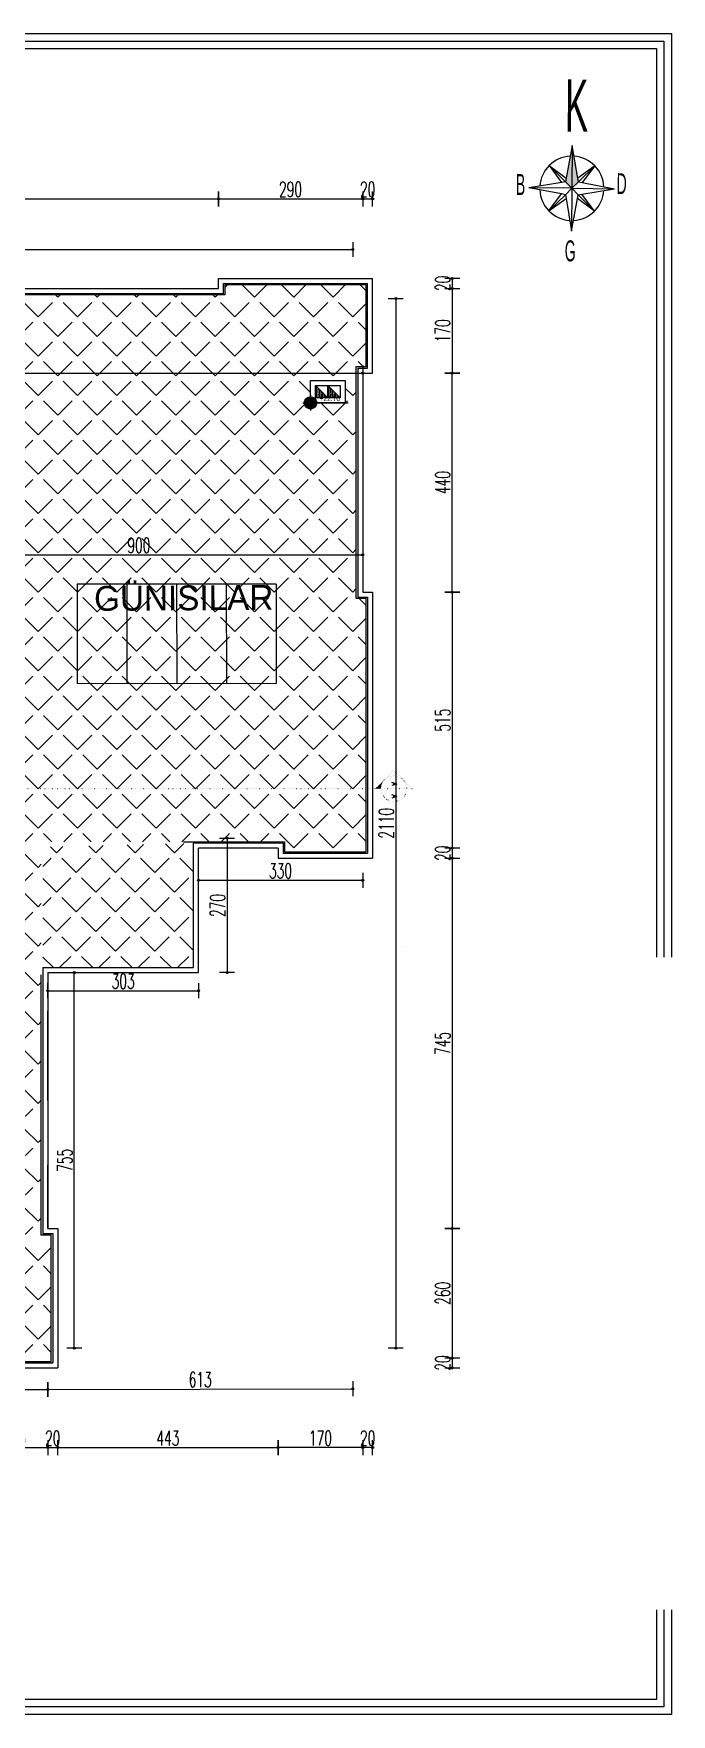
# Model space of a CAD drawing. Header units: millimetres. Extents: x -16104 to 67872, y -88009 to 12107.
# Drawn here: x 37768 to 39050, y -8330 to -4952 of the extents above; entities that cross this region are included whole.
import ezdxf
from ezdxf.enums import TextEntityAlignment as Align

# ---------------------------------------------------------------- set-up
doc = ezdxf.new("R2010")
doc.units = ezdxf.units.MM
doc.linetypes.add('ACAD_ISO07W100', pattern=[3, 0, -3])
doc.layers.get('0').update_dxf_attribs({"color": 241})
for name, color, linetype, lineweight in [('AKS', 1, 'ACAD_ISO07W100', 5), ('baca', 46, 'Continuous', 5), ('balkon', 6, 'Continuous', 5), ('c05', 32, 'Continuous', 13), ('duvar', 123, 'Continuous', 25), ('KOTLAR', 5, 'Continuous', 20), ('MEKAN ADI', 31, 'Continuous', 5), ('OLCU', 54, 'Continuous', 13), ('PAFTA ADI', 41, 'Continuous', 5), ('pencere', 5, 'Continuous', 5), ('SıVA', 40, 'Continuous', 9), ('TARAMA', 8, 'Continuous', 15), ('YAZI', 22, 'Continuous', 18), ('ÇİZGİ', 253, 'Continuous', 18)]:
    doc.layers.add(name, color=color, linetype=linetype, lineweight=lineweight)
doc.styles.add('DIM', font='Txttw.shx', dxfattribs={"width": 0.6})
doc.styles.add('DIMENSIONS', font='simplex', dxfattribs={"width": 0.8})
doc.styles.add('MEKAN ADI', font='stylu.ttf', dxfattribs={"width": 0.5, "height": 25})
doc.styles.add('TSIMPLEX', font='tsimplex', dxfattribs={"width": 0.8})
doc.dimstyles.new('50', dxfattribs={"dimscale": 0, "dimtxt": 30, "dimasz": 1, "dimexe": 0, "dimexo": 2, "dimgap": 4, "dimtad": 1, "dimdec": 0, "dimzin": 0, "dimdsep": 46, "dimtxsty": 'DIM', "dimblk1": 'DOT', "dimblk2": 'DOT', "dimsah": 1, "dimcen": 1.5, "dimdle": 3, "dimse1": 1, "dimse2": 1, "dimclrd": 256, "dimclre": 9, "dimclrt": 256, "dimadec": 0, "dimazin": 0, "dimtfac": 0.24, "dimtdec": 0, "dimtix": 1, "dimtmove": 2, "dimatfit": 3, "dimldrblk": 'DOT', "dimfxl": 0, "dimtolj": 1, "dimtzin": 15, "dimarcsym": 0})

# ---------------------------------------------------------------- blocks, each defined once
blk = doc.blocks.new('DOT')
for p, q in [((-2, 0), (0, 0)), ((0, 15), (0, -15)), ((2, 0), (0, 0))]:
    blk.add_line(p, q)
blk.add_circle((0, 0), 2)
blk = doc.blocks.new('*D1062')
at = {"layer": 'Defpoints', "color": 0, "transparency": 16777216}
for p in [(37661.6, -7759.1), (37796.6, -7759.1), (37796.6, -7794.1)]:
    blk.add_point(p, dxfattribs=at)
at = {"layer": 'OLCU', "lineweight": -2, "transparency": 16777216}
blk.add_line((37662.6, -7794.1), (37795.6, -7794.1), dxfattribs=at)
at = {"layer": 'OLCU', "lineweight": -2, "transparency": 16777216, "rotation": 180}
blk.add_blockref('DOT', (37661.6, -7794.1), dxfattribs=at)
at = {"layer": 'OLCU', "lineweight": -2, "transparency": 16777216}
blk.add_blockref('DOT', (37796.6, -7794.1), dxfattribs=at)
at = {"layer": 'OLCU', "transparency": 16777216, "insert": (37729.1, -7775.1), "char_height": 30, "attachment_point": 5, "style": 'DIM'}
blk.add_mtext('\\A1;135', dxfattribs=at)
blk = doc.blocks.new('*D1063')
at = {"layer": 'Defpoints', "color": 0, "transparency": 16777216}
for p in [(38574.6, -6609.6), (38609.6, -7354.1), (38609.6, -7354.1)]:
    blk.add_point(p, dxfattribs=at)
at = {"layer": 'OLCU', "lineweight": -2, "transparency": 16777216}
blk.add_line((38609.6, -6610.6), (38609.6, -7353.1), dxfattribs=at)
for p, rotation in [((38609.6, -6609.6), 90), ((38609.6, -7354.1), 270)]:
    blk.add_blockref('DOT', p, dxfattribs=dict(at, rotation=rotation))
at = {"layer": 'OLCU', "transparency": 16777216, "insert": (38590.6, -6981.8), "char_height": 30, "attachment_point": 5, "rotation": 90, "style": 'DIM'}
blk.add_mtext('\\A1;745', dxfattribs=at)
blk = doc.blocks.new('*D1064')
at = {"layer": 'Defpoints', "color": 0, "transparency": 16777216}
for p in [(36329.6, -5284.6), (38139.6, -5284.6), (38139.6, -5319.6)]:
    blk.add_point(p, dxfattribs=at)
at = {"layer": 'OLCU', "lineweight": -2, "transparency": 16777216}
blk.add_line((36330.6, -5284.6), (38138.6, -5284.6), dxfattribs=at)
at = {"layer": 'OLCU', "lineweight": -2, "transparency": 16777216, "rotation": 180}
blk.add_blockref('DOT', (36329.6, -5284.6), dxfattribs=at)
at = {"layer": 'OLCU', "lineweight": -2, "transparency": 16777216}
blk.add_blockref('DOT', (38139.6, -5284.6), dxfattribs=at)
at = {"layer": 'OLCU', "transparency": 16777216, "insert": (37234.6, -5265.6), "char_height": 30, "attachment_point": 5, "style": 'DIM'}
blk.add_mtext('\\A1;1810', dxfattribs=at)
blk = doc.blocks.new('*D1070')
at = {"layer": 'Defpoints', "color": 0, "transparency": 16777216}
for p in [(38429.6, -7694.1), (38449.6, -7694.1), (38429.6, -7794.1)]:
    blk.add_point(p, dxfattribs=at)
at = {"layer": 'OLCU', "lineweight": -2, "transparency": 16777216}
for p, q in [((38428.6, -7794.1), (38427.6, -7794.1)), ((38449.6, -7794.1), (38429.6, -7794.1)), ((38450.6, -7794.1), (38451.6, -7794.1))]:
    blk.add_line(p, q, dxfattribs=at)
blk.add_blockref('DOT', (38429.6, -7794.1), dxfattribs=at)
at = {"layer": 'OLCU', "lineweight": -2, "transparency": 16777216, "rotation": 180}
blk.add_blockref('DOT', (38449.6, -7794.1), dxfattribs=at)
at = {"layer": 'OLCU', "transparency": 16777216, "insert": (38439.6, -7775.1), "char_height": 30, "attachment_point": 5, "style": 'DIM'}
blk.add_mtext('\\A1;20', dxfattribs=at)
blk = doc.blocks.new('*D1071')
at = {"layer": 'Defpoints', "color": 0, "transparency": 16777216}
for p in [(38259.6, -7694.1), (38429.6, -7694.1), (38259.6, -7794.1)]:
    blk.add_point(p, dxfattribs=at)
at = {"layer": 'OLCU', "lineweight": -2, "transparency": 16777216}
blk.add_line((38428.6, -7794.1), (38260.6, -7794.1), dxfattribs=at)
at = {"layer": 'OLCU', "lineweight": -2, "transparency": 16777216, "rotation": 180}
blk.add_blockref('DOT', (38259.6, -7794.1), dxfattribs=at)
at = {"layer": 'OLCU', "lineweight": -2, "transparency": 16777216}
blk.add_blockref('DOT', (38429.6, -7794.1), dxfattribs=at)
at = {"layer": 'OLCU', "transparency": 16777216, "insert": (38344.6, -7775.1), "char_height": 30, "attachment_point": 5, "style": 'DIM'}
blk.add_mtext('\\A1;170', dxfattribs=at)
blk = doc.blocks.new('*D1072')
at = {"layer": 'Defpoints', "color": 0, "transparency": 16777216}
for p in [(37816.6, -7794.1), (38259.6, -7794.1), (38259.6, -7794.1)]:
    blk.add_point(p, dxfattribs=at)
at = {"layer": 'OLCU', "lineweight": -2, "transparency": 16777216}
blk.add_line((37817.6, -7794.1), (38258.6, -7794.1), dxfattribs=at)
at = {"layer": 'OLCU', "lineweight": -2, "transparency": 16777216, "rotation": 180}
blk.add_blockref('DOT', (37816.6, -7794.1), dxfattribs=at)
at = {"layer": 'OLCU', "lineweight": -2, "transparency": 16777216}
blk.add_blockref('DOT', (38259.6, -7794.1), dxfattribs=at)
at = {"layer": 'OLCU', "transparency": 16777216, "insert": (38038.1, -7775.1), "char_height": 30, "attachment_point": 5, "style": 'DIM'}
blk.add_mtext('\\A1;443', dxfattribs=at)
blk = doc.blocks.new('*D1073')
at = {"layer": 'Defpoints', "color": 0, "transparency": 16777216}
for p in [(38509.6, -5444.6), (38509.6, -5464.6), (38609.6, -5464.6)]:
    blk.add_point(p, dxfattribs=at)
at = {"layer": 'OLCU', "lineweight": -2, "transparency": 16777216}
for p, q in [((38609.6, -5443.6), (38609.6, -5442.6)), ((38609.6, -5444.6), (38609.6, -5464.6)), ((38609.6, -5465.6), (38609.6, -5466.6))]:
    blk.add_line(p, q, dxfattribs=at)
for p, rotation in [((38609.6, -5444.6), 270), ((38609.6, -5464.6), 90)]:
    blk.add_blockref('DOT', p, dxfattribs=dict(at, rotation=rotation))
at = {"layer": 'OLCU', "transparency": 16777216, "insert": (38590.6, -5454.6), "char_height": 30, "attachment_point": 5, "rotation": 90, "style": 'DIM'}
blk.add_mtext('\\A1;20', dxfattribs=at)
blk = doc.blocks.new('*D1074')
at = {"layer": 'Defpoints', "color": 0, "transparency": 16777216}
for p in [(38509.6, -5464.6), (38509.6, -5634.6), (38609.6, -5634.6)]:
    blk.add_point(p, dxfattribs=at)
at = {"layer": 'OLCU', "lineweight": -2, "transparency": 16777216}
blk.add_line((38609.6, -5465.6), (38609.6, -5633.6), dxfattribs=at)
for p, rotation in [((38609.6, -5464.6), 90), ((38609.6, -5634.6), 270)]:
    blk.add_blockref('DOT', p, dxfattribs=dict(at, rotation=rotation))
at = {"layer": 'OLCU', "transparency": 16777216, "insert": (38590.6, -5549.6), "char_height": 30, "attachment_point": 5, "rotation": 90, "style": 'DIM'}
blk.add_mtext('\\A1;170', dxfattribs=at)
blk = doc.blocks.new('*D1075')
at = {"layer": 'Defpoints', "color": 0, "transparency": 16777216}
for p in [(38509.6, -6074.9), (38509.6, -6589.6), (38609.6, -6589.6)]:
    blk.add_point(p, dxfattribs=at)
at = {"layer": 'OLCU', "lineweight": -2, "transparency": 16777216}
blk.add_line((38609.6, -6075.9), (38609.6, -6588.6), dxfattribs=at)
for p, rotation in [((38609.6, -6074.9), 90), ((38609.6, -6589.6), 270)]:
    blk.add_blockref('DOT', p, dxfattribs=dict(at, rotation=rotation))
at = {"layer": 'OLCU', "transparency": 16777216, "insert": (38590.6, -6332.2), "char_height": 30, "attachment_point": 5, "rotation": 90, "style": 'DIM'}
blk.add_mtext('\\A1;515', dxfattribs=at)
blk = doc.blocks.new('*D1076')
at = {"layer": 'Defpoints', "color": 0, "transparency": 16777216}
for p in [(38609.6, -5634.6), (38609.6, -5634.6), (38609.6, -6074.9)]:
    blk.add_point(p, dxfattribs=at)
at = {"layer": 'OLCU', "lineweight": -2, "transparency": 16777216}
blk.add_line((38609.6, -6073.9), (38609.6, -5635.6), dxfattribs=at)
for p, rotation in [((38609.6, -5634.6), 90), ((38609.6, -6074.9), 270)]:
    blk.add_blockref('DOT', p, dxfattribs=dict(at, rotation=rotation))
at = {"layer": 'OLCU', "transparency": 16777216, "insert": (38590.6, -5854.7), "char_height": 30, "attachment_point": 5, "rotation": 90, "style": 'DIM'}
blk.add_mtext('\\A1;440', dxfattribs=at)
blk = doc.blocks.new('*D1077')
at = {"layer": 'Defpoints', "color": 0, "transparency": 16777216}
for p in [(38509.6, -7354.1), (38509.6, -7614.1), (38609.6, -7614.1)]:
    blk.add_point(p, dxfattribs=at)
at = {"layer": 'OLCU', "lineweight": -2, "transparency": 16777216}
blk.add_line((38609.6, -7355.1), (38609.6, -7613.1), dxfattribs=at)
for p, rotation in [((38609.6, -7354.1), 90), ((38609.6, -7614.1), 270)]:
    blk.add_blockref('DOT', p, dxfattribs=dict(at, rotation=rotation))
at = {"layer": 'OLCU', "transparency": 16777216, "insert": (38590.6, -7484.1), "char_height": 30, "attachment_point": 5, "rotation": 90, "style": 'DIM'}
blk.add_mtext('\\A1;260', dxfattribs=at)
blk = doc.blocks.new('*D1078')
at = {"layer": 'Defpoints', "color": 0, "transparency": 16777216}
for p in [(38509.6, -7614.1), (38509.6, -7634.1), (38609.6, -7634.1)]:
    blk.add_point(p, dxfattribs=at)
at = {"layer": 'OLCU', "lineweight": -2, "transparency": 16777216}
for p, q in [((38609.6, -7613.1), (38609.6, -7612.1)), ((38609.6, -7614.1), (38609.6, -7634.1)), ((38609.6, -7635.1), (38609.6, -7636.1))]:
    blk.add_line(p, q, dxfattribs=at)
for p, rotation in [((38609.6, -7614.1), 270), ((38609.6, -7634.1), 90)]:
    blk.add_blockref('DOT', p, dxfattribs=dict(at, rotation=rotation))
at = {"layer": 'OLCU', "transparency": 16777216, "insert": (38590.6, -7624.1), "char_height": 30, "attachment_point": 5, "rotation": 90, "style": 'DIM'}
blk.add_mtext('\\A1;20', dxfattribs=at)
blk = doc.blocks.new('*D1086')
at = {"layer": 'Defpoints', "color": 0, "transparency": 16777216}
for p in [(37796.6, -7794.1), (37816.6, -7794.1), (37816.6, -7794.1)]:
    blk.add_point(p, dxfattribs=at)
at = {"layer": 'OLCU', "lineweight": -2, "transparency": 16777216}
for p, q in [((37795.6, -7794.1), (37794.6, -7794.1)), ((37796.6, -7794.1), (37816.6, -7794.1)), ((37817.6, -7794.1), (37818.6, -7794.1))]:
    blk.add_line(p, q, dxfattribs=at)
blk.add_blockref('DOT', (37796.6, -7794.1), dxfattribs=at)
at = {"layer": 'OLCU', "lineweight": -2, "transparency": 16777216, "rotation": 180}
blk.add_blockref('DOT', (37816.6, -7794.1), dxfattribs=at)
at = {"layer": 'OLCU', "transparency": 16777216, "insert": (37806.6, -7775.1), "char_height": 30, "attachment_point": 5, "style": 'DIM'}
blk.add_mtext('\\A1;20', dxfattribs=at)
blk = doc.blocks.new('*D1087')
at = {"layer": 'Defpoints', "color": 0, "transparency": 16777216}
for p in [(38609.6, -6589.6), (38609.6, -6609.6), (38609.6, -6609.6)]:
    blk.add_point(p, dxfattribs=at)
at = {"layer": 'OLCU', "lineweight": -2, "transparency": 16777216}
for p, q in [((38609.6, -6588.6), (38609.6, -6587.6)), ((38609.6, -6589.6), (38609.6, -6609.6)), ((38609.6, -6610.6), (38609.6, -6611.6))]:
    blk.add_line(p, q, dxfattribs=at)
for p, rotation in [((38609.6, -6589.6), 270), ((38609.6, -6609.6), 90)]:
    blk.add_blockref('DOT', p, dxfattribs=dict(at, rotation=rotation))
at = {"layer": 'OLCU', "transparency": 16777216, "insert": (38590.6, -6599.6), "char_height": 30, "attachment_point": 5, "rotation": 90, "style": 'DIM'}
blk.add_mtext('\\A1;20', dxfattribs=at)
blk = doc.blocks.new('*D1088')
at = {"layer": 'Defpoints', "color": 0, "transparency": 16777216}
for p in [(38139.6, -5284.6), (38429.6, -5284.6), (38429.6, -5284.6)]:
    blk.add_point(p, dxfattribs=at)
at = {"layer": 'OLCU', "lineweight": -2, "transparency": 16777216}
blk.add_line((38140.6, -5284.6), (38428.6, -5284.6), dxfattribs=at)
at = {"layer": 'OLCU', "lineweight": -2, "transparency": 16777216, "rotation": 180}
blk.add_blockref('DOT', (38139.6, -5284.6), dxfattribs=at)
at = {"layer": 'OLCU', "lineweight": -2, "transparency": 16777216}
blk.add_blockref('DOT', (38429.6, -5284.6), dxfattribs=at)
at = {"layer": 'OLCU', "transparency": 16777216, "insert": (38284.6, -5265.6), "char_height": 30, "attachment_point": 5, "style": 'DIM'}
blk.add_mtext('\\A1;290', dxfattribs=at)
blk = doc.blocks.new('*D1089')
at = {"layer": 'Defpoints', "color": 0, "transparency": 16777216}
for p in [(38429.6, -5284.6), (38449.6, -5284.6), (38449.6, -5284.6)]:
    blk.add_point(p, dxfattribs=at)
at = {"layer": 'OLCU', "lineweight": -2, "transparency": 16777216}
for p, q in [((38428.6, -5284.6), (38427.6, -5284.6)), ((38429.6, -5284.6), (38449.6, -5284.6)), ((38450.6, -5284.6), (38451.6, -5284.6))]:
    blk.add_line(p, q, dxfattribs=at)
blk.add_blockref('DOT', (38429.6, -5284.6), dxfattribs=at)
at = {"layer": 'OLCU', "lineweight": -2, "transparency": 16777216, "rotation": 180}
blk.add_blockref('DOT', (38449.6, -5284.6), dxfattribs=at)
at = {"layer": 'OLCU', "transparency": 16777216, "insert": (38439.6, -5265.6), "char_height": 30, "attachment_point": 5, "style": 'DIM'}
blk.add_mtext('\\A1;20', dxfattribs=at)
blk = doc.blocks.new('*D1094')
at = {"layer": 'Defpoints', "color": 0, "transparency": 16777216}
for p in [(37530.1, -5999.9), (38429.6, -5999.9), (38429.6, -5999.9)]:
    blk.add_point(p, dxfattribs=at)
at = {"layer": 'OLCU', "lineweight": -2, "transparency": 16777216}
blk.add_line((37531.1, -5999.9), (38428.6, -5999.9), dxfattribs=at)
at = {"layer": 'OLCU', "lineweight": -2, "transparency": 16777216, "rotation": 180}
blk.add_blockref('DOT', (37530.1, -5999.9), dxfattribs=at)
at = {"layer": 'OLCU', "lineweight": -2, "transparency": 16777216}
blk.add_blockref('DOT', (38429.6, -5999.9), dxfattribs=at)
at = {"layer": 'OLCU', "transparency": 16777216, "insert": (37979.8, -5980.9), "char_height": 30, "attachment_point": 5, "style": 'DIM'}
blk.add_mtext('\\A1;900', dxfattribs=at)
blk = doc.blocks.new('*D1096')
at = {"layer": 'Defpoints', "color": 0, "transparency": 16777216}
for p in [(36039.6, -5634.6), (38429.6, -5634.6), (38429.6, -5634.6)]:
    blk.add_point(p, dxfattribs=at)
at = {"layer": 'OLCU', "lineweight": -2, "transparency": 16777216}
blk.add_line((36040.6, -5634.6), (38428.6, -5634.6), dxfattribs=at)
at = {"layer": 'OLCU', "lineweight": -2, "transparency": 16777216, "rotation": 180}
blk.add_blockref('DOT', (36039.6, -5634.6), dxfattribs=at)
at = {"layer": 'OLCU', "lineweight": -2, "transparency": 16777216}
blk.add_blockref('DOT', (38429.6, -5634.6), dxfattribs=at)
at = {"layer": 'OLCU', "transparency": 16777216, "insert": (37234.6, -5615.6), "char_height": 30, "attachment_point": 5, "style": 'DIM'}
blk.add_mtext('\\A1;2390', dxfattribs=at)
blk = doc.blocks.new('*D1057')
at = {"layer": 'Defpoints', "color": 0, "transparency": 16777216}
for p in [(36059.6, -5386.4), (38409.6, -5386.4), (38409.6, -5386.4)]:
    blk.add_point(p, dxfattribs=at)
at = {"layer": 'OLCU', "lineweight": -2, "transparency": 16777216}
blk.add_line((36060.6, -5386.4), (38408.6, -5386.4), dxfattribs=at)
at = {"layer": 'OLCU', "lineweight": -2, "transparency": 16777216, "rotation": 180}
blk.add_blockref('DOT', (36059.6, -5386.4), dxfattribs=at)
at = {"layer": 'OLCU', "lineweight": -2, "transparency": 16777216}
blk.add_blockref('DOT', (38409.6, -5386.4), dxfattribs=at)
at = {"layer": 'OLCU', "transparency": 16777216, "insert": (37234.6, -5367.4), "char_height": 30, "attachment_point": 5, "style": 'DIM'}
blk.add_mtext('\\A1;2350', dxfattribs=at)
blk = doc.blocks.new('*D1059')
at = {"layer": 'Defpoints', "color": 0, "transparency": 16777216}
for p in [(38496, -5484.6), (38496, -7594.1), (38496, -7594.1)]:
    blk.add_point(p, dxfattribs=at)
at = {"layer": 'OLCU', "lineweight": -2, "transparency": 16777216}
blk.add_line((38496, -5485.6), (38496, -7593.1), dxfattribs=at)
for p, rotation in [((38496, -5484.6), 90), ((38496, -7594.1), 270)]:
    blk.add_blockref('DOT', p, dxfattribs=dict(at, rotation=rotation))
at = {"layer": 'OLCU', "transparency": 16777216, "insert": (38477, -6539.3), "char_height": 30, "attachment_point": 5, "rotation": 90, "style": 'DIM'}
blk.add_mtext('\\A1;2110', dxfattribs=at)
blk = doc.blocks.new('*D2451')
at = {"layer": 'Defpoints', "color": 0, "transparency": 16777216}
for p in [(36671.6, -7680), (37796.6, -7677.3), (37796.6, -7677.3)]:
    blk.add_point(p, dxfattribs=at)
at = {"layer": 'OLCU', "lineweight": -2, "transparency": 16777216}
blk.add_line((36672.6, -7680), (37795.6, -7677.3), dxfattribs=at)
for p, rotation in [((36671.6, -7680), 180.1399202823359), ((37796.6, -7677.3), 0.1399202823359238)]:
    blk.add_blockref('DOT', p, dxfattribs=dict(at, rotation=rotation))
at = {"layer": 'OLCU', "transparency": 16777216, "insert": (37234.1, -7659.6), "char_height": 30, "attachment_point": 5, "rotation": 0.1399, "style": 'DIM'}
blk.add_mtext('\\A1;1125', dxfattribs=at)
blk = doc.blocks.new('*D2453')
at = {"layer": 'Defpoints', "color": 0, "transparency": 16777216}
for p in [(38099.6, -6654.1), (38429.6, -6654.1), (38429.6, -6654.1)]:
    blk.add_point(p, dxfattribs=at)
at = {"layer": 'OLCU', "lineweight": -2, "transparency": 16777216}
blk.add_line((38100.6, -6654.1), (38428.6, -6654.1), dxfattribs=at)
at = {"layer": 'OLCU', "lineweight": -2, "transparency": 16777216, "rotation": 180}
blk.add_blockref('DOT', (38099.6, -6654.1), dxfattribs=at)
at = {"layer": 'OLCU', "lineweight": -2, "transparency": 16777216}
blk.add_blockref('DOT', (38429.6, -6654.1), dxfattribs=at)
at = {"layer": 'OLCU', "transparency": 16777216, "insert": (38264.6, -6635.1), "char_height": 30, "attachment_point": 5, "style": 'DIM'}
blk.add_mtext('\\A1;330', dxfattribs=at)
blk = doc.blocks.new('*D2454')
at = {"layer": 'Defpoints', "color": 0, "transparency": 16777216}
for p in [(37796.6, -6839.6), (38099.6, -6839.6), (38099.6, -6875.9)]:
    blk.add_point(p, dxfattribs=at)
at = {"layer": 'OLCU', "lineweight": -2, "transparency": 16777216}
blk.add_line((37797.6, -6875.9), (38098.6, -6875.9), dxfattribs=at)
at = {"layer": 'OLCU', "lineweight": -2, "transparency": 16777216, "rotation": 180}
blk.add_blockref('DOT', (37796.6, -6875.9), dxfattribs=at)
at = {"layer": 'OLCU', "lineweight": -2, "transparency": 16777216}
blk.add_blockref('DOT', (38099.6, -6875.9), dxfattribs=at)
at = {"layer": 'OLCU', "transparency": 16777216, "insert": (37948.1, -6856.9), "char_height": 30, "attachment_point": 5, "style": 'DIM'}
blk.add_mtext('\\A1;303', dxfattribs=at)
blk = doc.blocks.new('*D2455')
at = {"layer": 'Defpoints', "color": 0, "transparency": 16777216}
for p in [(37796.6, -7677.3), (38409.6, -7675.8), (38409.6, -7675.8)]:
    blk.add_point(p, dxfattribs=at)
at = {"layer": 'OLCU', "lineweight": -2, "transparency": 16777216}
blk.add_line((37797.6, -7677.3), (38408.6, -7675.8), dxfattribs=at)
for p, rotation in [((37796.6, -7677.3), 180.1399202823376), ((38409.6, -7675.8), 0.1399202823375777)]:
    blk.add_blockref('DOT', p, dxfattribs=dict(at, rotation=rotation))
at = {"layer": 'OLCU', "transparency": 16777216, "insert": (38103.1, -7657.5), "char_height": 30, "attachment_point": 5, "rotation": 0.1399, "style": 'DIM'}
blk.add_mtext('\\A1;613', dxfattribs=at)
blk = doc.blocks.new('*D2457')
at = {"layer": 'Defpoints', "color": 0, "transparency": 16777216}
for p in [(38124.6, -6569.6), (38099.6, -6839.6), (38157, -6839.6)]:
    blk.add_point(p, dxfattribs=at)
at = {"layer": 'OLCU', "lineweight": -2, "transparency": 16777216}
blk.add_line((38157, -6570.6), (38157, -6838.6), dxfattribs=at)
for p, rotation in [((38157, -6569.6), 90), ((38157, -6839.6), 270)]:
    blk.add_blockref('DOT', p, dxfattribs=dict(at, rotation=rotation))
at = {"layer": 'OLCU', "transparency": 16777216, "insert": (38138, -6704.6), "char_height": 30, "attachment_point": 5, "rotation": 90, "style": 'DIM'}
blk.add_mtext('\\A1;270', dxfattribs=at)
blk = doc.blocks.new('*D2458')
at = {"layer": 'Defpoints', "color": 0, "transparency": 16777216}
for p in [(37776.6, -6839.6), (37849.9, -6839.6), (37776.6, -7594.1)]:
    blk.add_point(p, dxfattribs=at)
at = {"layer": 'OLCU', "lineweight": -2, "transparency": 16777216}
blk.add_line((37849.9, -7593.1), (37849.9, -6840.6), dxfattribs=at)
for p, rotation in [((37849.9, -6839.6), 90), ((37849.9, -7594.1), 270)]:
    blk.add_blockref('DOT', p, dxfattribs=dict(at, rotation=rotation))
at = {"layer": 'OLCU', "transparency": 16777216, "insert": (37830.9, -7216.8), "char_height": 30, "attachment_point": 5, "rotation": 90, "style": 'DIM'}
blk.add_mtext('\\A1;755', dxfattribs=at)
blk = doc.blocks.new('Kot')
at = {"layer": 'KOTLAR'}
for p, q in [((-0.155, 0), (0.759, 0)), ((0, 0.155), (0, -0.155))]:
    blk.add_line(p, q, dxfattribs=at)
for radius in [0.125, 0.105, 0.085, 0.065, 0.045, 0.045, 0.025]:
    blk.add_circle((0, 0), radius, dxfattribs=at)
at = {"layer": 'YAZI', "style": 'TSIMPLEX', "width": 0.8}
blk.add_attdef('KOTH', (0.184, 0.035), '', height=0.1, dxfattribs=at)

msp = doc.modelspace()

# ---------------------------------------------------------------- hatches: boundary and pattern name
h = msp.add_hatch()
h.set_pattern_fill('ANSI35,_O', color=256, angle=45)
h.set_pattern_definition([(90, (3602.555, 0), (-6.35, 1e-15), []), (90, (3605.73, 3.175), (-6.35, 1e-15), [7.9375, -1.5875, 0, -1.5875])])
h.paths.add_polyline_path([(38334.6, -5659.6), (38334.6, -5684.6), (38359.6, -5684.6)])
h.paths.add_polyline_path([(38359.6, -5659.6), (38359.6, -5684.6), (38384.6, -5684.6)])
at = {"layer": 'AKS'}
msp.add_hatch(color=1, dxfattribs=at).paths.add_polyline_path([(38455.4, -6469.7), (38473.9, -6451.5, 0.198912), (38466.2, -6469.8)])
msp.add_hatch(color=1, dxfattribs=at).paths.add_polyline_path([(38455.4, -6469.7), (38473.9, -6451.5, 0.198912), (38466.2, -6469.8)])
at = {"layer": 'TARAMA'}
h = msp.add_hatch(dxfattribs=at)
h.set_pattern_fill('ANGLE,_O', color=256, scale=8, angle=45)
h.set_pattern_definition([(45, (2.765, -17059.605), (-39.51313, 39.51313), [40.64, -15.24]), (135, (2.765, -17059.605), (-39.51313, -39.51313), [40.64, -15.24])])
h.paths.add_polyline_path([(36849.6, -5477.6), (36316.6, -5477.6), (36316.6, -5457.6), (36032.6, -5457.6), (36032.6, -5621.6), (36052.6, -5621.6), (36052.6, -6087.9), (36032.6, -6087.9), (36032.6, -6099.9), (36833.1, -6099.9), (36831.6, -5921.9), (36849.6, -5921.9)])
h.paths.add_polyline_path([(36144.6, -5649.6), (36144.6, -5694.6), (36074.6, -5694.6), (36074.6, -5649.6)], flags=16)
h.paths.add_polyline_path([(36134.6, -5659.6), (36134.6, -5684.6), (36084.6, -5684.6), (36084.6, -5659.6)], flags=0)
h.paths.add_polyline_path([(36134.6, -5659.6), (36134.6, -5684.6), (36109.6, -5684.6), (36084.6, -5684.6), (36084.6, -5659.6), (36109.6, -5659.6)], flags=0)
h.paths.add_polyline_path([(36833.1, -6099.9), (36032.6, -6099.9), (36032.6, -6279.6), (36834.6, -6279.6)])
h.paths.add_polyline_path([(36834.9, -6319.6), (36834.6, -6319.6), (36834.6, -6281.7), (36834.6, -6279.6), (36032.6, -6279.6), (36032.6, -6470.2), (36836.2, -6470.2)])
h.paths.add_polyline_path([(36669, -6388.1, -1), (36694, -6388.1, -1)], flags=16)
h.paths.add_polyline_path([(36671, -6388.1, -1), (36692, -6388.1, -1)], flags=0)
h.paths.add_polyline_path([(36673, -6388.1, -1), (36690, -6388.1, -1)], flags=0)
h.paths.add_polyline_path([(36675, -6388.1, -1), (36688, -6388.1, -1)], flags=0)
h.paths.add_polyline_path([(36677, -6388.1, -1), (36686, -6388.1, -1)], flags=0)
h.paths.add_polyline_path([(36679, -6388.1, -1), (36684, -6388.1, -1)], flags=0)
h.paths.add_polyline_path([(36831.6, -6516.6), (36836.6, -6516.5), (36836.2, -6470.2), (36032.6, -6470.2), (36032.6, -6559.6), (36831.6, -6559.6)])
h.paths.add_polyline_path([(36196.6, -6576.6), (36684.6, -6576.6), (36684.6, -7457.1), (36664.6, -7457.1), (36664.6, -7621.1), (36828.6, -7621.1), (36828.6, -7601.1), (36849.6, -7601.1), (36849.6, -6572.6), (36831.6, -6572.6), (36831.6, -6559.6), (36032.6, -6559.6), (36032.6, -6596.6), (36196.6, -6596.6)])
h.paths.add_polyline_path([(37144.1, -5477.6), (36849.6, -5477.6), (36849.6, -5921.9), (37144.1, -5921.9)])
h.paths.add_polyline_path([(36919.6, -5849.9), (36919.6, -5919.9), (36874.6, -5919.9), (36874.6, -5849.9)], flags=16)
h.paths.add_polyline_path([(36909.6, -5859.9), (36909.6, -5884.9), (36909.6, -5909.9), (36884.6, -5909.9), (36884.6, -5884.9), (36884.6, -5859.9)], flags=0)
h.paths.add_polyline_path([(37325.1, -5477.6), (37144.1, -5477.6), (37144.1, -5921.9), (37325.1, -5921.9)])
h.paths.add_polyline_path([(37619.5, -5477.6), (37420.5, -5477.6), (37420.5, -5921.9), (37533.1, -5921.9), (37533.1, -6099.9), (37619.5, -6099.9)])
h.paths.add_polyline_path([(37549.6, -5849.9), (37594.6, -5849.9), (37594.6, -5919.9), (37549.6, -5919.9)], flags=16)
h.paths.add_polyline_path([(37559.6, -5859.9), (37584.6, -5859.9), (37584.6, -5884.9), (37584.6, -5909.9), (37559.6, -5909.9), (37559.6, -5884.9)], flags=0)
h.paths.add_polyline_path([(37420.5, -5477.6), (37325.1, -5477.6), (37325.1, -5921.9), (37420.5, -5921.9)])
h.paths.add_polyline_path([(38416.6, -5621.6), (38436.6, -5621.6), (38436.6, -5457.6), (38152.6, -5457.6), (38152.6, -5477.6), (37619.5, -5477.6), (37619.5, -6099.9), (38436.6, -6099.9), (38436.6, -6087.9), (38416.6, -6087.9)])
h.paths.add_polyline_path([(38324.6, -5694.6), (38324.6, -5649.6), (38394.6, -5649.6), (38394.6, -5694.6)], flags=16)
h.paths.add_polyline_path([(38334.6, -5684.6), (38334.6, -5659.6), (38359.6, -5659.6), (38384.6, -5659.6), (38384.6, -5684.6), (38359.6, -5684.6)], flags=0)
h.paths.add_polyline_path([(37619.5, -6099.9), (37533.1, -6099.9), (37533.1, -6266.6), (37596.6, -6266.6), (37596.6, -6206.6), (37619.5, -6206.6)])
h.paths.add_polyline_path([(38436.6, -6099.9), (37619.5, -6099.9), (37619.5, -6206.6), (37672.6, -6206.6), (37672.6, -6279.6), (38436.6, -6279.6)])
h.paths.add_polyline_path([(38436.6, -6559.6), (37637.6, -6559.6), (37637.6, -6572.6), (37619.5, -6572.6), (37619.5, -7601.1), (37674.6, -7601.1), (37674.6, -7621.1), (37803.6, -7621.1), (37803.6, -7367.1), (37783.6, -7367.1), (37783.6, -6576.6), (38272.6, -6576.6), (38272.6, -6596.6), (38436.6, -6596.6)])
h.paths.add_polyline_path([(38436.6, -6470.2), (37632.6, -6470.2), (37632.6, -6516.6), (37637.6, -6516.6), (37637.6, -6559.6), (38436.6, -6559.6)])
h.paths.add_polyline_path([(38436.6, -6279.6), (37672.6, -6279.6), (37672.6, -6282.6), (37637.6, -6282.6), (37637.6, -6322.6), (37632.6, -6322.6), (37632.6, -6470.2), (38436.6, -6470.2)])
h.paths.add_polyline_path([(37619.5, -6572.6), (37609.6, -6572.6), (37420.5, -6572.6), (37420.5, -7601.1), (37619.5, -7601.1)])
h.paths.add_polyline_path([(37420.5, -6572.6), (37325.1, -6572.6), (37325.1, -7601.1), (37420.5, -7601.1)])
h.paths.add_polyline_path([(37325.1, -6572.6), (37144.1, -6572.6), (37144.1, -7601.1), (37325.1, -7601.1)])
h.paths.add_polyline_path([(37266.6, -7509.1), (37266.6, -7579.1), (37221.6, -7579.1), (37221.6, -7509.1)], flags=16)
h.paths.add_polyline_path([(37256.6, -7519.1), (37256.6, -7544.1), (37256.6, -7569.1), (37231.6, -7569.1), (37231.6, -7544.1), (37231.6, -7519.1)], flags=0)
h.paths.add_polyline_path([(37231.6, -7004.6), (37161.6, -7004.6), (37161.6, -6959.6), (37231.6, -6959.6)], flags=16)
h.paths.add_polyline_path([(37221.6, -6994.6), (37196.6, -6994.6), (37171.6, -6994.6), (37171.6, -6969.6), (37196.6, -6969.6), (37221.6, -6969.6)], flags=0)
h.paths.add_polyline_path([(37144.1, -6572.6), (36964.6, -6572.6, -0.405453), (36864.6, -6669.6), (36864.6, -6572.6), (36849.6, -6572.6), (36849.6, -7601.1), (37144.1, -7601.1)])
h.paths.add_polyline_path([(36406.5, -5958.4), (36467.7, -5958.4), (36467.7, -6003.4), (36406.5, -6003.4)], flags=24)
h.paths.add_polyline_path([(36697.4, -6387.1), (36741.2, -6387.1), (36741.2, -6372.1), (36697.4, -6372.1)], flags=24)
h.paths.add_polyline_path([(36827.5, -6331.8), (36871.7, -6331.8), (36871.7, -6376.8), (36827.5, -6376.8)], flags=9)
h.paths.add_polyline_path([(36973.5, -5725.4), (36973.5, -5664.1), (37018.5, -5664.1), (37018.5, -5725.4)], flags=24)
h.paths.add_polyline_path([(37195.4, -5593.1), (37273.8, -5593.1), (37273.8, -5638.1), (37195.4, -5638.1)], flags=24)
h.paths.add_polyline_path([(37949.2, -5958.4), (38010.5, -5958.4), (38010.5, -6003.4), (37949.2, -6003.4)], flags=24)
h.paths.add_polyline_path([(37703.1, -6576.8), (37703.1, -6501.8), (37748.1, -6501.8), (37748.1, -6576.8)], flags=9)
h.paths.add_polyline_path([(37597.5, -6331.8), (37641.7, -6331.8), (37641.7, -6376.8), (37597.5, -6376.8)], flags=9)
h.paths.add_polyline_path([(36842, -6581.6), (36842, -6537.5), (36887, -6537.5), (36887, -6581.6)], flags=9)
h.paths.add_polyline_path([(36973.5, -6581.6), (36973.5, -6537.5), (37018.5, -6537.5), (37018.5, -6581.6)], flags=9)
h.paths.add_polyline_path([(36973.5, -7129.3), (36973.5, -7054.3), (37018.5, -7054.3), (37018.5, -7129.3)], flags=24)
h = msp.add_hatch(dxfattribs=at)
h.set_pattern_fill('ANGLE,_O', color=256, scale=8, angle=45)
h.set_pattern_definition([(45, (0, 0), (-39.51313, 39.51313), [40.64, -15.24]), (135, (0, 0), (-39.51313, -39.51313), [40.64, -15.24])])
h.paths.add_polyline_path([(38089.6, -6579.6), (37786.6, -6586.9), (37786.6, -6829.6), (38089.6, -6829.6)])
at = {"layer": 'ÇİZGİ'}
h = msp.add_hatch(color=256, dxfattribs=at)
h.paths.add_polyline_path([(38850, -5263.4), (38863.1, -5250.6), (38861.8, -5242.8), (38850.7, -5177.3)])
h.paths.add_polyline_path([(38850.7, -5177.3), (38838.7, -5242.7), (38837.3, -5250.4), (38850, -5263.4)])
h = msp.add_hatch(color=256, dxfattribs=at)
h.paths.add_polyline_path([(38850, -5263.4), (38863.1, -5250.6), (38861.8, -5242.8), (38850.7, -5177.3)])
h.paths.add_polyline_path([(38850.7, -5177.3), (38838.7, -5242.7), (38837.3, -5250.4), (38850, -5263.4)])

# ---------------------------------------------------------------- linework, layer by layer
for p, q in [((38089.6, -6829.6), (38089.6, -6579.6)), ((38099.6, -6839.6), (38099.6, -6589.6)), ((37786.6, -6829.6), (38089.6, -6829.6)), ((37796.6, -6839.6), (38099.6, -6839.6))]:
    msp.add_line(p, q)
at = {"layer": 'AKS', "color": 1, "linetype": 'ACAD_ISO07W100'}
for p, q in [((38492.4, -6433.3), (38455.4, -6469.7)), ((38528.8, -6470.2), (38492.4, -6433.3)), ((38528.8, -6470.2), (35920.4, -6470.2))]:
    msp.add_line(p, q, dxfattribs=at)
msp.add_circle((38492.1, -6470), 25.9, dxfattribs=at)
at = {"layer": 'baca'}
for points in [[(38334.6, -5659.6), (38359.6, -5659.6), (38359.6, -5684.6), (38334.6, -5684.6), (38334.6, -5659.6), (38359.6, -5684.6)], [(38359.6, -5659.6), (38384.6, -5659.6), (38384.6, -5684.6), (38359.6, -5684.6), (38359.6, -5659.6), (38384.6, -5684.6)]]:
    msp.add_lwpolyline(points, dxfattribs=at)
at = {"layer": 'balkon'}
for p, q in [((38139.6, -5444.6), (38449.6, -5444.6)), ((38139.6, -5464.6), (38139.6, -5444.6)), ((38149.6, -5454.6), (38439.6, -5454.6)), ((38149.6, -5474.6), (38149.6, -5454.6)), ((38439.6, -5624.6), (38439.6, -5454.6)), ((38449.6, -5634.6), (38449.6, -5444.6)), ((38419.6, -5624.6), (38439.6, -5624.6)), ((38429.6, -5634.6), (38449.6, -5634.6)), ((38429.6, -6074.9), (38449.6, -6074.9)), ((38449.6, -6074.9), (38449.6, -6609.6)), ((38419.6, -6084.9), (38439.6, -6084.9)), ((38439.6, -6084.9), (38439.6, -6599.6)), ((38269.6, -6579.6), (38269.6, -6599.6)), ((38259.6, -6589.6), (38259.6, -6609.6)), ((38259.6, -6609.6), (38449.6, -6609.6)), ((38269.6, -6599.6), (38439.6, -6599.6)), ((37796.6, -7354.1), (37816.6, -7354.1)), ((37816.6, -7354.1), (37816.6, -7634.1)), ((37786.6, -7364.1), (37806.6, -7364.1)), ((37806.6, -7364.1), (37806.6, -7624.1)), ((37671.6, -7624.1), (37806.6, -7624.1)), ((37661.6, -7634.1), (37816.6, -7634.1))]:
    msp.add_line(p, q, dxfattribs=at)
at = {"layer": 'c05'}
for points in [[(39050.1, -8120), (39050.1, -8330.3), (35519.9, -8330.3), (35519.9, -4952.5), (39050.1, -4952.5), (39050.1, -6808.6)], [(39050.1, -8120), (39050.1, -8330.3), (35519.9, -8330.3), (35519.9, -4952.5), (39050.1, -4952.5), (39050.1, -6808.6)], [(39035.1, -8120), (39035.1, -8315.3), (35534.9, -8315.3), (35534.9, -4967.5), (39035.1, -4967.5), (39035.1, -6808.6)], [(39035.1, -8120), (39035.1, -8315.3), (35534.9, -8315.3), (35534.9, -4967.5), (39035.1, -4967.5), (39035.1, -6808.6)], [(39020.1, -8120), (39020.1, -8300.3), (35549.9, -8300.3), (35549.9, -4982.5), (39020.1, -4982.5), (39020.1, -6808.6)], [(39020.1, -8120), (39020.1, -8300.3), (35549.9, -8300.3), (35549.9, -4982.5), (39020.1, -4982.5), (39020.1, -6808.6)]]:
    msp.add_lwpolyline(points, dxfattribs=at)
at = {"layer": 'duvar'}
for p, q in [((36442.1, -5464.6), (38027.1, -5464.6)), ((37744.6, -5464.6), (37897.1, -5464.6)), ((38027.1, -5464.6), (38139.6, -5464.6)), ((36442.1, -5474.6), (38027.1, -5474.6)), ((38027.1, -5474.6), (38149.6, -5474.6)), ((38419.6, -5624.6), (38419.6, -5789.7)), ((38429.6, -5634.6), (38429.6, -5789.7)), ((38419.6, -5789.7), (38419.6, -5919.7)), ((38429.6, -5789.7), (38429.6, -5919.7)), ((38419.6, -5919.7), (38419.6, -6084.9)), ((38429.6, -5919.7), (38429.6, -6074.9)), ((38269.6, -6579.6), (38089.6, -6579.6)), ((38259.6, -6589.6), (38099.6, -6589.6)), ((37786.6, -6829.6), (37786.6, -7364.1)), ((37796.6, -6839.6), (37796.6, -7354.1)), ((37796.6, -6853.7), (37796.6, -7096.6)), ((37796.6, -7096.6), (37796.6, -6916.8)), ((37796.6, -7354.1), (37796.6, -7226.6))]:
    msp.add_line(p, q, dxfattribs=at)
msp.add_lwpolyline([(38324.6, -5649.6), (38394.6, -5649.6), (38394.6, -5694.6), (38324.6, -5694.6)], close=True, dxfattribs=at)
at = {"layer": 'OLCU'}
msp.add_line((38509.6, -6786.8), (38509.6, -6786.8), dxfattribs=at)
at = {"layer": 'pencere'}
for p, q in [((38255.5, -6058.7), (37855.5, -6059)), ((37855.5, -6058.8), (37855.7, -6258.8)), ((37955.5, -6058.7), (37955.7, -6258.7)), ((38055.5, -6058.7), (38055.7, -6258.7)), ((38155.5, -6058.6), (38155.7, -6258.6)), ((38255.5, -6058.7), (38255.7, -6258.7)), ((38082.5, -6258.9), (37855.7, -6258.8)), ((38255.7, -6258.7), (38082.5, -6258.9))]:
    msp.add_line(p, q, dxfattribs=at)
at = {"layer": 'SıVA'}
for points in [[(38069.6, -6576.6), (38272.6, -6576.6), (38272.6, -6596.6), (38436.6, -6596.6), (38436.6, -6087.9), (38416.6, -6087.9), (38416.6, -5621.6), (38436.6, -5621.6), (38436.6, -5457.6), (38152.6, -5457.6), (38152.6, -5477.6), (36316.6, -5477.6)], [(37674.6, -7621.1), (37803.6, -7621.1), (37803.6, -7367.1), (37783.6, -7367.1), (37783.6, -6843.7)]]:
    msp.add_lwpolyline(points, dxfattribs=at)
at = {"layer": 'ÇİZGİ'}
for p, q in [((38850.7, -5177.3), (38838.7, -5242.7)), ((38850.7, -5177.3), (38838.7, -5242.7)), ((38850.7, -5177.3), (38850, -5263.4)), ((38850.7, -5177.3), (38850, -5263.4)), ((38861.8, -5242.8), (38850.7, -5177.3)), ((38861.8, -5242.8), (38850.7, -5177.3)), ((38804.7, -5217.3), (38837.2, -5250.3)), ((38804.7, -5217.3), (38838.7, -5242.7)), ((38804.7, -5217.3), (38829.5, -5251.7)), ((38804.7, -5217.3), (38837.2, -5250.3)), ((38804.7, -5217.3), (38838.7, -5242.7)), ((38804.7, -5217.3), (38829.5, -5251.7)), ((38896.1, -5218.1), (38861.8, -5242.8)), ((38896.1, -5218.1), (38861.8, -5242.8)), ((38896.1, -5218.1), (38863.1, -5250.6)), ((38896.1, -5218.1), (38863.1, -5250.6)), ((38896.1, -5218.1), (38870.8, -5252)), ((38896.1, -5218.1), (38870.8, -5252)), ((38829.6, -5251.7), (38763.9, -5262.7)), ((38829.6, -5251.7), (38763.9, -5262.7)), ((38850, -5263.4), (38763.9, -5262.7)), ((38829.3, -5274.8), (38763.9, -5262.7)), ((38850, -5263.4), (38763.9, -5262.7)), ((38829.3, -5274.8), (38763.9, -5262.7)), ((38837.3, -5250.4), (38829.5, -5251.7)), ((38837.3, -5250.4), (38829.5, -5251.7)), ((38850, -5263.4), (38837, -5276.2)), ((38850, -5263.4), (38837, -5276.2)), ((38838.7, -5242.7), (38837.3, -5250.4)), ((38838.7, -5242.7), (38837.3, -5250.4)), ((38850, -5263.4), (38837.3, -5250.4)), ((38850, -5263.4), (38837.3, -5250.4)), ((38850, -5263.4), (38849.3, -5349.5)), ((38850, -5263.4), (38849.3, -5349.5)), ((38863.1, -5250.6), (38850, -5263.4)), ((38863.1, -5250.6), (38850, -5263.4)), ((38850, -5263.4), (38936.1, -5264.1)), ((38862.6, -5276.2), (38850, -5263.4)), ((38850, -5263.4), (38936.1, -5264.1)), ((38862.6, -5276.2), (38850, -5263.4)), ((38863.1, -5250.6), (38861.8, -5242.8)), ((38863.1, -5250.6), (38861.8, -5242.8)), ((38863.1, -5250.6), (38870.8, -5252)), ((38863.1, -5250.6), (38870.8, -5252)), ((38870.4, -5274.9), (38936.1, -5264.1)), ((38870.4, -5274.9), (38936.1, -5264.1)), ((38870.8, -5252), (38936.1, -5264.1)), ((38870.8, -5252), (38936.1, -5264.1)), ((38804, -5308.7), (38829.3, -5274.8)), ((38804, -5308.7), (38829.3, -5274.8)), ((38804, -5308.7), (38837, -5276.2)), ((38804, -5308.7), (38837, -5276.2)), ((38804, -5308.7), (38838.3, -5283.9)), ((38804, -5308.7), (38838.3, -5283.9)), ((38837, -5276.2), (38829.3, -5274.8)), ((38837, -5276.2), (38829.3, -5274.8)), ((38837, -5276.2), (38838.3, -5283.9)), ((38837, -5276.2), (38838.3, -5283.9)), ((38838.3, -5283.9), (38849.3, -5349.5)), ((38838.3, -5283.9), (38849.3, -5349.5)), ((38849.3, -5349.5), (38861.2, -5283.9)), ((38849.3, -5349.5), (38861.2, -5283.9)), ((38861.2, -5283.9), (38862.6, -5276.2)), ((38861.2, -5283.9), (38862.6, -5276.2)), ((38895.3, -5309.4), (38861.2, -5283.9)), ((38895.3, -5309.4), (38861.2, -5283.9)), ((38862.6, -5276.2), (38870.4, -5274.9)), ((38862.6, -5276.2), (38870.4, -5274.9)), ((38895.3, -5309.4), (38862.6, -5276.2)), ((38895.3, -5309.4), (38862.6, -5276.2)), ((38895.3, -5309.4), (38870.4, -5274.9)), ((38895.3, -5309.4), (38870.4, -5274.9))]:
    msp.add_line(p, q, dxfattribs=at)
for start, end in [(92.9042, 176.1457), (92.9042, 176.1457), (2.915, 86.135), (2.915, 86.135), (182.915, 266.135), (182.915, 266.135), (272.842, 356.2079), (272.842, 356.2079)]:
    msp.add_arc((38850, -5263.4), 64.6, start, end, dxfattribs=at)

# ---------------------------------------------------------------- block references
at = {"layer": 'KOTLAR', "ltscale": 0.01, "xscale": 100, "yscale": 100, "zscale": 100}
msp.add_blockref('Kot', (38324.6, -5694.6), dxfattribs=at).add_auto_attribs({'KOTH': '+22.70'})

# ---------------------------------------------------------------- texts
at = {"insert": (38250.2, -6111.1), "char_height": 50, "width": 660.655, "attachment_point": 9, "rotation": 0.3557}
msp.add_mtext('GÜNISILAR', dxfattribs=at)
at = {"layer": 'AKS', "color": 1, "style": 'DIMENSIONS', "width": 0.8}
for p in [(38493.1, -6485.7), (38493.2, -6460.6)]:
    msp.add_text('A', height=10.4, rotation=269.5779, dxfattribs=at).set_placement(p, align=Align.MIDDLE)
at = {"layer": 'MEKAN ADI', "style": 'MEKAN ADI', "width": 0.5}
for s, p in [('B', (38737.4, -5276.6)), ('D', (38939.9, -5274.9)), ('D', (38939.9, -5274.9)), ('D', (38939.9, -5274.9)), ('D', (38939.9, -5274.9)), ('G', (38835.6, -5410)), ('G', (38835.6, -5410))]:
    msp.add_text(s, height=42, rotation=359.525, dxfattribs=at).set_placement(p)
at = {"layer": 'PAFTA ADI', "style": 'MEKAN ADI', "width": 0.5}
msp.add_text('K', height=105, rotation=359.525, dxfattribs=at).set_placement((38835.9, -5149.4))
msp.add_text('K', height=105, rotation=359.525, dxfattribs=at).set_placement((38835.9, -5149.4))

# ---------------------------------------------------------------- dimensions: what is measured, and where the dimension line sits
at = {"layer": 'OLCU'}
for base, p1, p2, picture, middle in [((38139.6, -5284.6), (36329.6, -5284.6), (38139.6, -5319.6), '*D1064', (37234.6, -5265.6)), ((38429.6, -5284.6), (38139.6, -5284.6), (38429.6, -5284.6), '*D1088', (38284.6, -5265.6)), ((38449.6, -5284.6), (38429.6, -5284.6), (38449.6, -5284.6), '*D1089', (38439.6, -5265.6)), ((38409.6, -5386.4), (36059.6, -5386.4), (38409.6, -5386.4), '*D1057', (37234.6, -5367.4)), ((38429.6, -5634.6), (36039.6, -5634.6), (38429.6, -5634.6), '*D1096', (37234.6, -5615.6)), ((38429.5986218, -5999.929595), (37530.0986218, -5999.929595), (38429.5986218, -5999.929595), '*D1094', (37979.8486218, -5980.929595)), ((38429.6, -6654.1), (38099.6, -6654.1), (38429.6, -6654.1), '*D2453', (38264.6, -6635.1)), ((38099.6, -6875.9), (37796.6, -6839.6), (38099.6, -6839.6), '*D2454', (37948.1, -6856.9)), ((38259.6, -7794.1), (38429.6, -7694.1), (38259.6, -7694.1), '*D1071', (38344.6, -7775.1)), ((38429.6, -7794.1), (38449.6, -7694.1), (38429.6, -7694.1), '*D1070', (38439.6, -7775.1)), ((37796.6, -7794.1), (37661.6, -7759.1), (37796.6, -7759.1), '*D1062', (37729.1, -7775.1)), ((37816.6, -7794.1), (37796.6, -7794.1), (37816.6, -7794.1), '*D1086', (37806.6, -7775.1)), ((38259.6, -7794.1), (37816.6, -7794.1), (38259.6, -7794.1), '*D1072', (38038.1, -7775.1))]:
    dim = msp.add_linear_dim(base=base, p1=p1, p2=p2, dimstyle='50', override={"dimscale": 1}, dxfattribs=at)
    dim.commit()
    dim.dimension.update_dxf_attribs({"geometry": picture, "text_midpoint": middle})
for base, p1, p2, picture, middle in [((38609.6, -5464.6), (38509.6, -5444.6), (38509.6, -5464.6), '*D1073', (38590.6, -5454.6)), ((38609.6, -5634.6), (38509.6, -5464.6), (38509.6, -5634.6), '*D1074', (38590.6, -5549.6)), ((38495.9711626, -7594.0601116), (38495.9711626, -5484.5601116), (38495.9711626, -7594.0601116), '*D1059', (38476.9711626, -6539.3101116)), ((38609.6, -5634.6), (38609.6, -6074.9), (38609.6, -5634.6), '*D1076', (38590.6, -5854.7)), ((38609.6, -6589.6), (38509.6, -6074.9), (38509.6, -6589.6), '*D1075', (38590.6, -6332.2)), ((38157, -6839.6), (38124.6, -6569.6), (38099.6, -6839.6), '*D2457', (38138, -6704.6)), ((38609.6, -6609.6), (38609.6, -6589.6), (38609.6, -6609.6), '*D1087', (38590.6, -6599.6)), ((38609.5986218, -7354.0601116), (38574.5986218, -6609.5601116), (38609.5986218, -7354.0601116), '*D1063', (38590.5986218, -6981.8101116)), ((37849.8747303, -6839.5601116), (37776.5986218, -7594.0601116), (37776.5986218, -6839.5601116), '*D2458', (37830.8747303, -7216.8101116)), ((38609.6, -7614.1), (38509.6, -7354.1), (38509.6, -7614.1), '*D1077', (38590.6, -7484.1)), ((38609.6, -7634.1), (38509.6, -7614.1), (38509.6, -7634.1), '*D1078', (38590.6, -7624.1))]:
    dim = msp.add_linear_dim(base=base, p1=p1, p2=p2, angle=90, dimstyle='50', override={"dimscale": 1}, dxfattribs=at)
    dim.commit()
    dim.dimension.update_dxf_attribs({"geometry": picture, "text_midpoint": middle})
for p1, p2, picture, middle in [((36671.6, -7680), (37796.6, -7677.3), '*D2451', (37234.1, -7659.6)), ((37796.6, -7677.3), (38409.6, -7675.8), '*D2455', (38103.1, -7657.5))]:
    dim = msp.add_aligned_dim(p1=p1, p2=p2, distance=0, dimstyle='50', override={"dimscale": 1}, dxfattribs=at)
    dim.commit()
    dim.dimension.update_dxf_attribs({"geometry": picture, "text_midpoint": middle})

doc.saveas('drawing.dxf')
